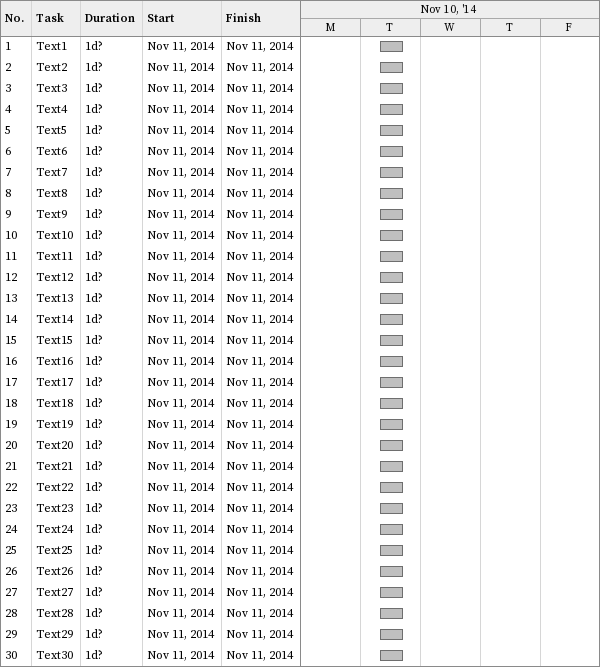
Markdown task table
| ID | Task | Duration | Start | Finish |
|---|---|---|---|---|
| 1 | Text1 | 1d? | 2014-11-11 | 2014-11-11 |
| 2 | Text2 | 1d? | 2014-11-11 | 2014-11-11 |
| 3 | Text3 | 1d? | 2014-11-11 | 2014-11-11 |
| 4 | Text4 | 1d? | 2014-11-11 | 2014-11-11 |
| 5 | Text5 | 1d? | 2014-11-11 | 2014-11-11 |
| 6 | Text6 | 1d? | 2014-11-11 | 2014-11-11 |
| 7 | Text7 | 1d? | 2014-11-11 | 2014-11-11 |
| 8 | Text8 | 1d? | 2014-11-11 | 2014-11-11 |
| 9 | Text9 | 1d? | 2014-11-11 | 2014-11-11 |
| 10 | Text10 | 1d? | 2014-11-11 | 2014-11-11 |
| 11 | Text11 | 1d? | 2014-11-11 | 2014-11-11 |
| 12 | Text12 | 1d? | 2014-11-11 | 2014-11-11 |
| 13 | Text13 | 1d? | 2014-11-11 | 2014-11-11 |
| 14 | Text14 | 1d? | 2014-11-11 | 2014-11-11 |
| 15 | Text15 | 1d? | 2014-11-11 | 2014-11-11 |
| 16 | Text16 | 1d? | 2014-11-11 | 2014-11-11 |
| 17 | Text17 | 1d? | 2014-11-11 | 2014-11-11 |
| 18 | Text18 | 1d? | 2014-11-11 | 2014-11-11 |
| 19 | Text19 | 1d? | 2014-11-11 | 2014-11-11 |
| 20 | Text20 | 1d? | 2014-11-11 | 2014-11-11 |
| 21 | Text21 | 1d? | 2014-11-11 | 2014-11-11 |
| 22 | Text22 | 1d? | 2014-11-11 | 2014-11-11 |
| 23 | Text23 | 1d? | 2014-11-11 | 2014-11-11 |
| 24 | Text24 | 1d? | 2014-11-11 | 2014-11-11 |
| 25 | Text25 | 1d? | 2014-11-11 | 2014-11-11 |
| 26 | Text26 | 1d? | 2014-11-11 | 2014-11-11 |
| 27 | Text27 | 1d? | 2014-11-11 | 2014-11-11 |
| 28 | Text28 | 1d? | 2014-11-11 | 2014-11-11 |
| 29 | Text29 | 1d? | 2014-11-11 | 2014-11-11 |
| 30 | Text30 | 1d? | 2014-11-11 | 2014-11-11 |
